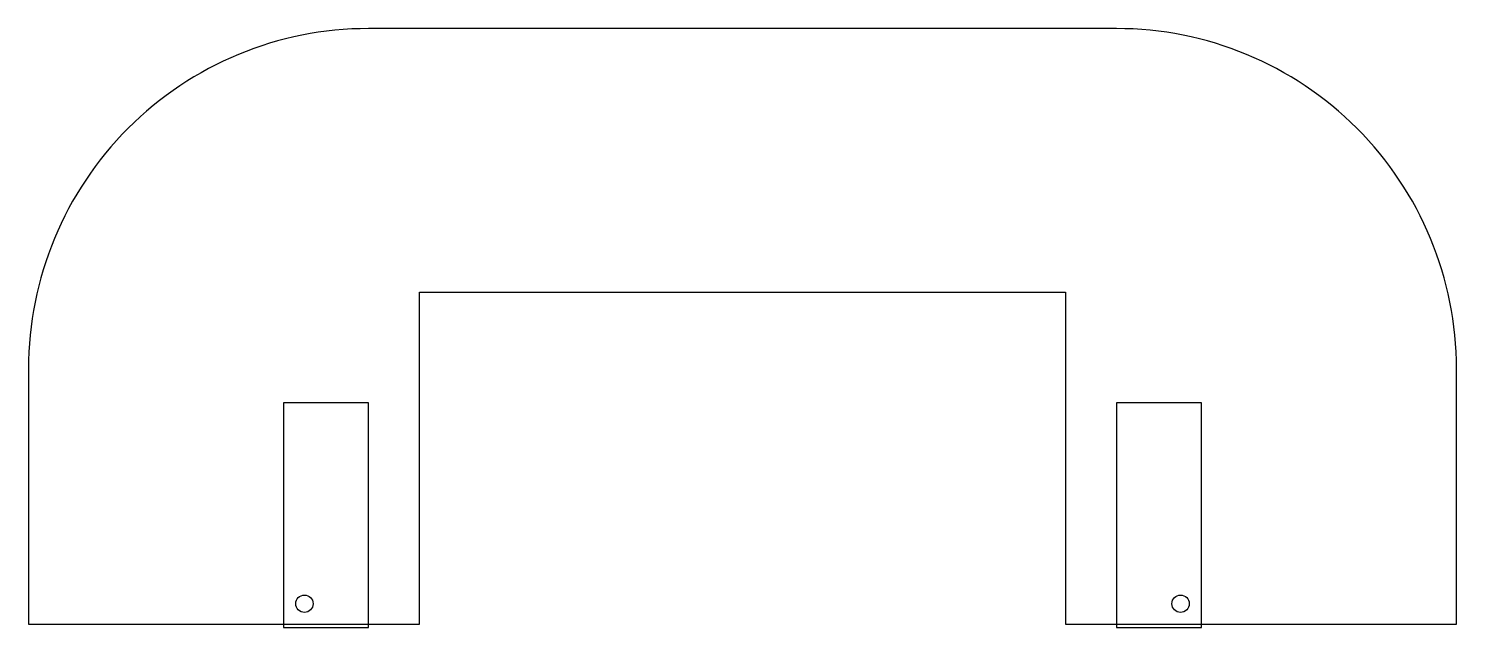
# Model space of a CAD drawing. Header units: millimetres. Extents: x -42 to 42, y 21.8 to 57.
import ezdxf

# ---------------------------------------------------------------- set-up
doc = ezdxf.new("R2010")
doc.units = ezdxf.units.MM
doc.layers.get('0').update_dxf_attribs({"linetype": 'CONTINUOUS'})

msp = doc.modelspace()

# ---------------------------------------------------------------- linework, layer by layer
msp.add_lwpolyline([(-19, 22), (-19, 41.5), (19, 41.5), (19, 22), (42, 22), (42, 37, 0.414214), (22, 57), (-22, 57, 0.414214), (-42, 37), (-42, 22)], format="xyb", close=True)
for points in [[(-22, 21.8), (-22, 35), (-27, 35), (-27, 21.8)], [(22, 35), (22, 21.8), (27, 21.8), (27, 35)]]:
    msp.add_lwpolyline(points, close=True)
for centre in [(-25.77, 23.195), (25.77, 23.195)]:
    msp.add_circle(centre, 0.51)

doc.saveas('drawing.dxf')
